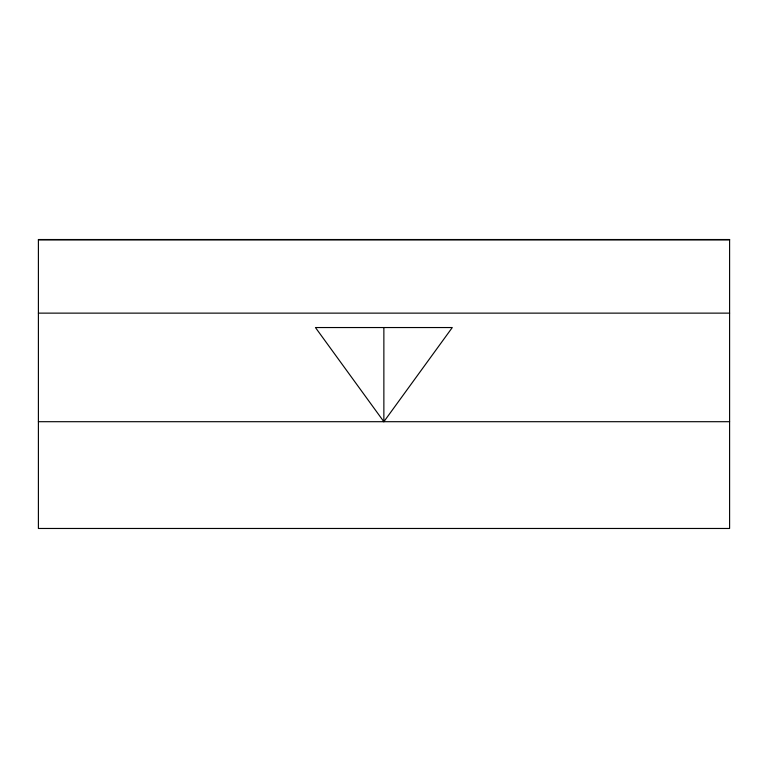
<?xml version="1.0" encoding="UTF-8"?>
<svg xmlns="http://www.w3.org/2000/svg" width="768" height="768" viewBox="0 0 768 768"><rect width="100%" height="100%" fill="white"/><g stroke="black" fill="none" stroke-linecap="round" stroke-linejoin="round"><path stroke-width="1.15" d="M383.866 421.699L452.285 327.542L315.446 327.542L383.866 421.699L383.866 327.542M38.4 239.875L729.6 239.875M38.4 313.133L729.6 313.133M38.4 421.699L729.6 421.699M729.6 239.53L38.4 239.53L38.4 528.47L729.6 528.47L729.6 239.53"/></g></svg>
